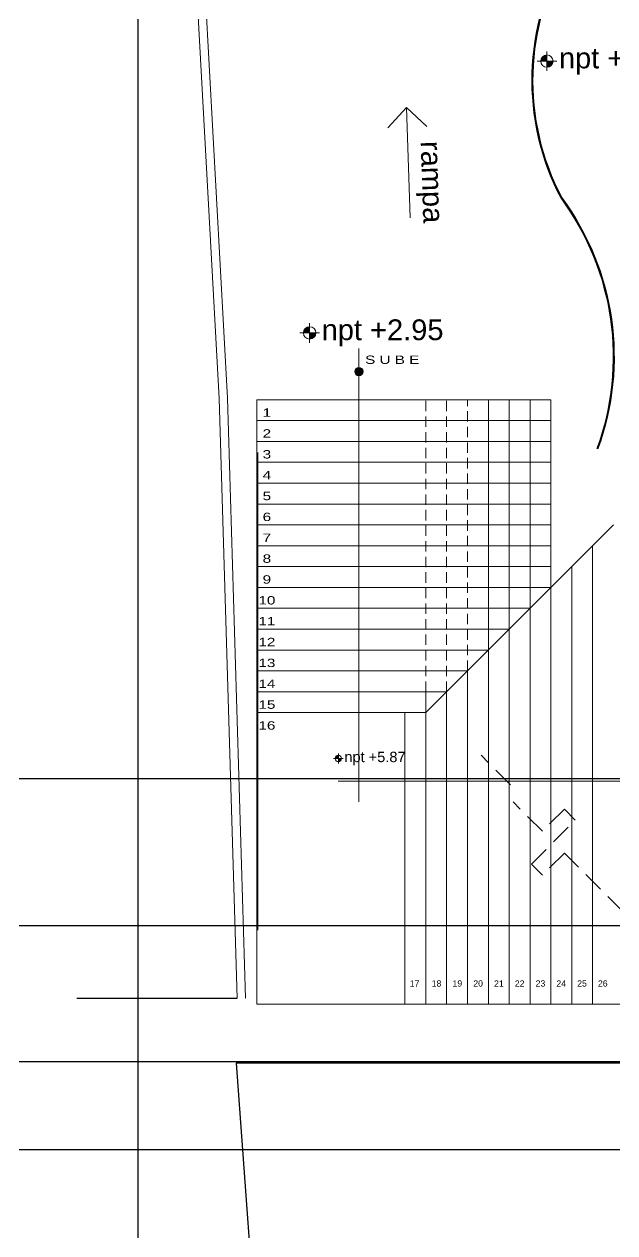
# Model space of a CAD drawing. Header units: millimetres. Extents: x 744843 to 745492, y 2520966 to 2521458.
# Drawn here: x 745333.37 to 745347.58, y 2521090.59 to 2521119.69 of the extents above; entities that cross this region are included whole.
import ezdxf
from ezdxf.enums import TextEntityAlignment as Align

# ---------------------------------------------------------------- set-up
doc = ezdxf.new("R2010")
doc.units = ezdxf.units.MM
for name, pattern in [('DASHED2', [0.375, 0.25, -0.125]), ('HIDDEN', [9.525, 6.35, -3.175]), ('HIDDEN2', [0.1875, 0.125, -0.0625])]:
    doc.linetypes.add(name, pattern=pattern)
for name, color, linetype in [('A_Ejes', 8, 'Continuous'), ('A_Piso', 161, 'Continuous'), ('A_Taludes', 52, 'Continuous')]:
    doc.layers.add(name, color=color, linetype=linetype)
for name, color, linetype, lineweight in [('A_Escaleras', 52, 'Continuous', 20), ('A_Muros', 30, 'Continuous', 20), ('A_Niveles', 1, 'Continuous', 20), ('A_Proyecciones', 192, 'HIDDEN', 20), ('A_Textos', 4, 'Continuous', 20)]:
    doc.layers.add(name, color=color, linetype=linetype, lineweight=lineweight)
doc.styles.add('Arial', font='arial.ttf', dxfattribs={"height": 1})
doc.styles.add('ARIAL1', font='ARIALN.TTF', dxfattribs={"width": 1.6})
doc.styles.add('escal 300', font='arial.ttf', dxfattribs={"height": 0.5})

# ---------------------------------------------------------------- blocks, each defined once
blk = doc.blocks.new('niveles')
at = {"layer": 'A_Niveles'}
h = blk.add_hatch(color=256, dxfattribs=at)
h.paths.add_polyline_path([(-0.438, 0.174), (-0.289, 0.174), (-0.289, 0.323, 0.414214)])
h.paths.add_polyline_path([(-0.14, 0.174), (-0.289, 0.174), (-0.289, 0.025, 0.414214)])
for p, q in [((-0.289, 0.409), (-0.289, -0.061)), ((-0.525, 0.174), (-0.054, 0.174)), ((-0.479, 0.174), (-0.094, 0.174))]:
    blk.add_line(p, q, dxfattribs=at)
blk.add_circle((-0.289, 0.174), 0.149, dxfattribs=at)
at = {"layer": 'A_Textos', "ltscale": 0.0065, "width": 1.2}
blk.add_attdef('NIVEL', (0, 0), '', height=0.3, dxfattribs=at)

msp = doc.modelspace()

# ---------------------------------------------------------------- hatches: boundary and pattern name
at = {"layer": 'A_Escaleras'}
h = msp.add_hatch(color=256, dxfattribs=at)
edge = h.paths.add_edge_path()
edge.add_arc((745341.424, 2521111.326), 0.1, 0, 360)

# ---------------------------------------------------------------- linework, layer by layer
at = {"linetype": 'Continuous'}
for p, q in [((745345.358, 2521096.591, 1.502), (745345.358, 2521096.591, 1.502)), ((745345.3, 2521096.576, 1.502), (745345.3, 2521096.576, 1.502))]:
    msp.add_line(p, q, dxfattribs=at)
at = {"layer": 'A_Ejes'}
msp.add_line((745336.112, 2521057.851), (745336.112, 2521173.138), dxfattribs=at)
at = {"layer": 'A_Ejes', "ltscale": 0.5}
for p, q in [((745296.02, 2521101.525), (745459.353, 2521101.525)), ((745410.931, 2521097.98), (745302.007, 2521097.98)), ((745296.02, 2521094.718), (745459.353, 2521094.718)), ((745302.007, 2521092.599), (745459.401, 2521092.599))]:
    msp.add_line(p, q, dxfattribs=at)
at = {"layer": 'A_Escaleras'}
for p, q in [((745341.424, 2521100.965), (745341.424, 2521111.88)), ((745338.964, 2521110.648, 0.927), (745346.044, 2521110.648, 0.927)), ((745338.964, 2521096.093, 0.926), (745338.964, 2521110.648, 0.926)), ((745344.538, 2521104.622, 0.927), (745344.538, 2521110.648, 0.926)), ((745345.04, 2521105.124, 0.926), (745345.04, 2521110.648, 0.926)), ((745345.542, 2521105.627, 0.926), (745345.542, 2521110.648, 0.926)), ((745346.044, 2521106.129, 0.927), (745346.044, 2521110.648, 0.927)), ((745338.964, 2521110.146, 0.927), (745346.044, 2521110.146, 0.927)), ((745338.964, 2521109.644, 0.927), (745346.044, 2521109.644, 0.927)), ((745338.964, 2521109.142, 0.927), (745346.044, 2521109.142, 0.927)), ((745338.99, 2521109.375, 0.927), (745338.99, 2521097.876, 0.927)), ((745338.964, 2521108.639, 0.927), (745346.044, 2521108.639, 0.927)), ((745338.964, 2521108.137, 0.927), (745346.044, 2521108.137, 0.927)), ((745338.964, 2521107.635, 0.927), (745346.044, 2521107.635, 0.927)), ((745338.964, 2521107.133, 0.927), (745346.044, 2521107.133, 0.927)), ((745347.048, 2521096.093, 0.927), (745347.048, 2521107.133, 0.927)), ((745338.964, 2521106.631, 0.927), (745346.044, 2521106.631, 0.927)), ((745346.546, 2521096.093, 0.927), (745346.546, 2521106.631, 0.927)), ((745338.964, 2521106.129, 0.927), (745346.044, 2521106.129, 0.927)), ((745346.044, 2521096.093, 0.927), (745346.044, 2521106.129, 0.927)), ((745338.964, 2521105.627, 0.927), (745345.542, 2521105.627, 0.927)), ((745345.542, 2521096.093, 0.927), (745345.542, 2521105.627, 0.926)), ((745338.964, 2521105.124, 0.927), (745345.04, 2521105.124, 0.927)), ((745345.04, 2521096.093, 0.927), (745345.04, 2521105.124, 0.926)), ((745338.964, 2521104.622, 0.927), (745344.538, 2521104.622, 0.927)), ((745344.538, 2521096.093, 0.927), (745344.538, 2521104.622, 0.927)), ((745338.964, 2521104.12, 0.927), (745344.036, 2521104.12, 0.927)), ((745344.035, 2521096.093, 0.927), (745344.035, 2521104.12, 0.927)), ((745338.964, 2521103.618, 0.927), (745343.533, 2521103.618, 0.927)), ((745343.031, 2521096.093, 0.927), (745343.031, 2521103.618, 0.927)), ((745343.533, 2521096.093, 0.927), (745343.533, 2521103.618, 0.927)), ((745338.964, 2521103.116, 0.927), (745343.031, 2521103.116, 0.927)), ((745342.531, 2521096.093, 0.927), (745342.531, 2521103.116, 0.927)), ((745349.232, 2521101.467), (745340.922, 2521101.467))]:
    msp.add_line(p, q, dxfattribs=at)
at = {"layer": 'A_Escaleras', "linetype": 'DASHED2'}
for p, q in [((745343.031, 2521103.618, 0.927), (745343.031, 2521110.648, 0.926)), ((745343.533, 2521103.618, 0.927), (745343.533, 2521110.648, 0.926)), ((745344.035, 2521104.12, 0.927), (745344.035, 2521110.648, 0.926))]:
    msp.add_line(p, q, dxfattribs=at)
at = {"layer": 'A_Escaleras'}
for points in [[(745342.116, 2521117.195), (745342.57, 2521117.679)], [(745342.656, 2521115.028), (745342.57, 2521117.679)], [(745343.054, 2521117.226), (745342.57, 2521117.679)]]:
    msp.add_lwpolyline(points, dxfattribs=at)
at = {"layer": 'A_Escaleras', "ltscale": 0.0065, "elevation": 0.926}
msp.add_lwpolyline([(745342.531, 2521103.116), (745343.031, 2521103.116), (745347.048, 2521107.133), (745347.55, 2521107.635)], dxfattribs=at)
at = {"layer": 'A_Escaleras', "linetype": 'HIDDEN2', "ltscale": 4}
msp.add_lwpolyline([(745345.075, 2521101.378), (745344.365, 2521102.087)], dxfattribs=at)
at = {"layer": 'A_Escaleras', "linetype": 'HIDDEN2', "ltscale": 4, "elevation": 0.926}
msp.add_lwpolyline([(745349.356, 2521096.745), (745346.367, 2521099.734), (745345.838, 2521099.205), (745345.574, 2521099.47), (745346.631, 2521100.527), (745346.367, 2521100.792), (745345.838, 2521100.263), (745345.136, 2521100.965)], dxfattribs=at)
at = {"layer": 'A_Escaleras', "elevation": 0.927}
msp.add_lwpolyline([(745349.057, 2521096.093), (745338.964, 2521096.093)], dxfattribs=at)
at = {"layer": 'A_Escaleras'}
msp.add_circle((745341.424, 2521111.326, 0), 0.1, dxfattribs=at)
at = {"layer": 'A_Muros'}
for p, q in [((745338.06, 2521110.675), (745337.334, 2521123.868)), ((745337.533, 2521123.885), (745338.259, 2521110.683)), ((745338.494, 2521096.237), (745338.06, 2521110.675)), ((745338.259, 2521110.683), (745338.694, 2521096.237))]:
    msp.add_line(p, q, dxfattribs=at)
at = {"layer": 'A_Piso'}
for points in [[(745345.54, 2521136.361, -0.220149), (745346.143, 2521131.864, 0.180553), (745346.831, 2521127.566, -0.195942), (745346.465, 2521121.479, 0.264132), (745346.288, 2521115.496, -0.251775), (745347.151, 2521109.467, -0.253946)], [(745345.569, 2521136.353, -0.219002), (745346.162, 2521131.859, 0.180589), (745346.849, 2521127.575, -0.196034), (745346.483, 2521121.47, 0.264196), (745346.306, 2521115.505, -0.251816), (745347.168, 2521109.456)]]:
    msp.add_lwpolyline(points, format="xyb", dxfattribs=at)
at = {"layer": 'A_Piso', "ltscale": 0.0065}
msp.add_lwpolyline([(745349.225, 2521094.68), (745338.466, 2521094.68), (745339.043, 2521086.876), (745338.312, 2521085.463), (745338.458, 2521082.881), (745340.164, 2521079.86), (745339.56, 2521077.151), (745339.596, 2521075.771), (745339.371, 2521073.689), (745339.488, 2521071.764), (745338.943, 2521070.104), (745351.122, 2521066.121), (745367.692, 2521094.679)], dxfattribs=at)
at = {"layer": 'A_Proyecciones', "linetype": 'HIDDEN2', "ltscale": 4}
for p, q in [((745347.048, 2521099.053, 0.926), (745347.048, 2521107.133, 0.926)), ((745346.546, 2521099.555, 0.926), (745346.546, 2521106.631, 0.926)), ((745346.044, 2521100.057, 0.926), (745346.044, 2521106.129, 0.927)), ((745345.542, 2521100.559, 0.926), (745345.542, 2521105.627, 0.927)), ((745345.04, 2521101.061, 0.926), (745345.04, 2521105.124, 0.927)), ((745344.538, 2521101.563, 0.926), (745344.538, 2521104.622, 0.927))]:
    msp.add_line(p, q, dxfattribs=at)
at = {"layer": 'A_Taludes', "linetype": 'Continuous'}
msp.add_line((745334.638, 2521096.237), (745338.494, 2521096.237), dxfattribs=at)

# ---------------------------------------------------------------- block references
at = {"layer": 'A_Textos'}
ref = msp.add_blockref('niveles', (745346.237, 2521118.624, 1.384), dxfattribs=at)
ref.add_attrib('NIVEL', 'npt +2.95', (745346.237, 2521118.624, 1.384), dxfattribs={"ltscale": 0.0065, "height": 0.5, "style": 'Arial'})
ref = msp.add_blockref('niveles', (745340.527, 2521112.081), dxfattribs=at)
ref.add_attrib('NIVEL', 'npt +2.95', (745340.527, 2521112.081), dxfattribs={"ltscale": 0.0065, "height": 0.5, "style": 'Arial'})
ref = msp.add_blockref('niveles', (745341.074, 2521101.923), dxfattribs=dict(at, xscale=0.5021398535463959, yscale=0.5021398542448878, zscale=0.5021398540226565))
ref.add_attrib('NIVEL', 'npt +5.87', (745341.074, 2521101.923), dxfattribs={"ltscale": 0.0065, "height": 0.2511, "style": 'Arial'})

# ---------------------------------------------------------------- texts
at = {"layer": 'A_Textos', "style": 'ARIAL1', "width": 1.6}
msp.add_text('S U B E', height=0.2, dxfattribs=at).set_placement((745341.574, 2521111.51, 0))
for s, height, p in [('1', 0.201, (745339.209, 2521110.338, 0)), ('2', 0.201, (745339.209, 2521109.836, 0)), ('3', 0.201, (745339.209, 2521109.334, 0)), ('4', 0.201, (745339.209, 2521108.832, 0)), ('5', 0.201, (745339.209, 2521108.33, 0)), ('6', 0.201, (745339.209, 2521107.827, 0)), ('7', 0.201, (745339.209, 2521107.325, 0)), ('8', 0.201, (745339.209, 2521106.823, 0)), ('9', 0.201, (745339.209, 2521106.321, 0)), ('10', 0.2009, (745339.209, 2521105.819, 0)), ('11', 0.2009, (745339.209, 2521105.317, 0)), ('12', 0.2009, (745339.209, 2521104.815, 0)), ('13', 0.2009, (745339.209, 2521104.312, 0)), ('14', 0.2009, (745339.209, 2521103.81, 0)), ('15', 0.2009, (745339.209, 2521103.308, 0)), ('16', 0.2009, (745339.209, 2521102.806, 0))]:
    msp.add_text(s, height=height, dxfattribs=at).set_placement(p, align=Align.MIDDLE_CENTER)
at = {"layer": 'A_Textos', "ltscale": 0.1, "insert": (745342.792, 2521115.874), "char_height": 0.5, "width": 8.38532, "attachment_point": 8, "rotation": 271.8588, "style": 'escal 300'}
msp.add_mtext('rampa', dxfattribs=at)
at = {"layer": 'A_Textos', "linetype": 'Continuous', "ltscale": 0.1, "char_height": 0.15, "attachment_point": 8, "style": 'Arial'}
for s, insert, width in [('17', (745342.762, 2521096.518, 0.927), 0.29966), ('17', (745342.762, 2521096.518, 0.927), 0.29966), ('18', (745343.292, 2521096.518, 0.927), 0.23966), ('18', (745343.292, 2521096.518, 0.927), 0.23966), ('19', (745343.792, 2521096.518, 0.927), 0.23966), ('19', (745343.792, 2521096.518, 0.927), 0.23966), ('20', (745344.292, 2521096.518, 0.927), 0.23966), ('20', (745344.292, 2521096.518, 0.927), 0.23966), ('21', (745344.792, 2521096.518, 0.927), 0.23966), ('21', (745344.792, 2521096.518, 0.927), 0.23966), ('22', (745345.292, 2521096.518, 0.927), 0.23966), ('22', (745345.292, 2521096.518, 0.927), 0.23966), ('23', (745345.792, 2521096.518, 0.927), 0.23966), ('23', (745345.792, 2521096.518, 0.927), 0.23966), ('24', (745346.292, 2521096.518, 0.927), 0.23966), ('24', (745346.292, 2521096.518, 0.927), 0.23966), ('25', (745346.792, 2521096.518, 0.927), 0.23966), ('25', (745346.792, 2521096.518, 0.927), 0.23966), ('26', (745347.292, 2521096.518, 0.927), 0.23966), ('26', (745347.292, 2521096.518, 0.927), 0.23966)]:
    msp.add_mtext(s, dxfattribs=dict(at, insert=insert, width=width))

doc.saveas('drawing.dxf')
